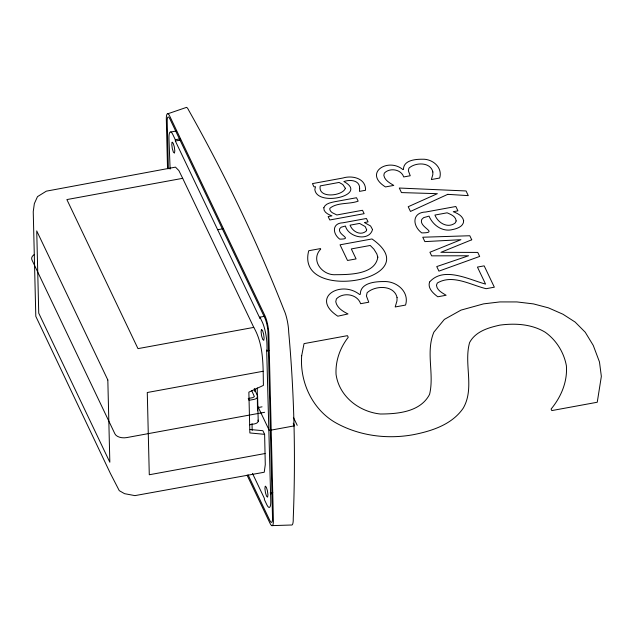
<?xml version="1.0" encoding="UTF-8"?>
<svg xmlns="http://www.w3.org/2000/svg" width="633" height="633" viewBox="0 0 633 633"><rect width="100%" height="100%" fill="white"/><g stroke="black" fill="none" stroke-linecap="round" stroke-linejoin="round"><path stroke-width="0.95" d="M257.489 410.833L257.251 387.91M167.935 113.742L186.545 107.365A15.991 3.307 79.6 0 1 188.666 110.189A3825.1 2275.255 -1.4 0 1 284.043 310.146A15.991 3.307 79.6 0 1 288.695 332.088A2137.918 1660.794 -25.5 0 1 293.245 518.427A15.991 3.307 79.6 0 1 291.354 525.01L271.794 525.635M170.855 132.004L176.393 130.991M170.119 169.106L168.956 138.587A15.991 3.307 79.6 0 1 172.983 134.829L175.325 139.735L179.938 138.888M175.325 139.735L175.357 141.024L179.748 140.217M182.684 178.332L66.876 199.577L137.978 348.633L253.778 327.396C263.921 345.009 262.964 365.763 263.423 385.378L248.864 392.144L249.861 432.948L264.618 434.341L265.282 464.614L264.238 472.242L134.932 495.623L124.527 493.669L119.265 490.646L110.395 473.437L35.804 316.342L33.24 211.667L34.348 203.612L37.489 196.641L46.328 191.158L175.491 167.136L178.886 170.601L182.684 178.332L253.778 327.396M217.665 229.732L222.943 228.766M175.357 141.024L259.981 318.439L259.949 317.157L264.562 316.31M252.464 473.389L264.372 498.353L264.404 499.635L266.746 504.548A15.991 3.307 79.6 0 0 270.766 500.782L266.675 350.033L267.102 350.943L268.954 350.603M263.075 371.27L147.275 392.515L149.285 474.758L265.085 453.521M248.199 398.489L252.781 397.651L254.379 396.622L251.744 390.672M258.359 407.517L262.038 406.837M264.641 412.289L126.735 437.585A9.598 5.705 -1.4 0 1 114.897 433.827L32.006 260.044A9.598 5.705 -1.4 0 1 34.372 254.474M249.663 424.783L254.545 423.888A5.08 3.023 -1.4 0 0 258.058 420.106M270.164 492.933L272.799 492.45M270.6 493.843L272.443 493.503M250.098 429.498L262.885 430.701L264.618 434.341M259.949 317.157L262.284 322.062A15.991 3.307 79.6 0 1 266.936 344.004L267.102 350.943M293.388 417.329L297.209 425.329M293.229 423.16L294.503 425.827L269.294 430.448L257.504 405.729M254.221 388.836L257.457 395.625A5.08 3.023 -1.4 0 1 253.952 399.407L249.062 400.301L248.484 399.091M248.096 474.9L269.808 520.429A10.682 2.208 79.6 0 0 272.522 517.889L268.004 332.816A10.682 2.208 79.6 0 0 264.863 318.003L169.913 118.949A10.682 2.208 79.6 0 0 167.199 121.481L168.354 168.734M247.044 475.138L269.99 523.238A13.57 2.809 79.6 0 0 273.401 520.049L268.859 334.295A13.57 2.809 79.6 0 0 264.918 315.677L169.739 116.132A13.57 2.809 79.6 0 0 166.329 119.328L167.531 168.726M257.615 396.796L258.217 421.277M254.822 388.709L254.893 391.598M252.013 423.556L252.187 430.448M301.688 355.722C299.638 382.419 312.765 410.255 336.637 423.287C359.884 435.947 387.333 439.413 413.246 434.705C431.848 431.057 451.986 424.577 463.221 408.182C474.908 387.966 463.593 363.999 469.591 342.572C475.557 331.375 488.36 327.696 499.88 325.125C515.262 323.083 531.649 324.041 545.211 332.23C556.304 340.079 563.971 352.454 566.393 365.803C567.564 381.77 561.123 396.923 551.082 409.068L551.802 410.588L597.251 402.248L601.35 376.374L599.467 361.926L593.263 345.428L585.232 332.23L575.16 322.086L562.935 314.221L548.447 307.86L533.508 303.911L516.916 301.933L499.88 301.925L483.565 303.872L461.03 310.099L444.35 319.42L433.874 332.143C425.487 352.225 434.507 373.866 429.578 394.367C420.454 411.964 397.928 413.966 380.283 414.006C358.903 411.719 339.106 396.329 336.044 374.332C335.371 360.881 340 347.841 348.245 337.286L347.47 335.664L304.038 343.624L301.688 355.722M323.819 207.759C323.36 212.324 328.416 214.555 331.969 215.869L328.147 216.565L329.777 219.983L364.141 213.677L362.511 210.267L336.859 214.967L332.594 212.878A10.247 6.101 -1.4 0 1 329.801 209.278L329.848 208.312C337.239 202.085 349.4 204.475 358.159 201.144L356.529 197.725L334.232 201.816C330.434 202.71 325.291 203.557 323.819 207.759M397.057 297.502L396.978 300.865L395.19 306.965L405.555 305.066C409.686 291.702 396.408 280.91 383.899 281.566C375.171 281.511 360.217 282.801 360.288 294.4L359.599 294.527C340.965 279.58 309.648 297.747 337.816 316.191L348.015 313.944C342.817 311.404 336.938 307.844 335.767 301.704L336.376 298.942C343.086 291.853 357.4 293.989 360.612 303.713L368.77 302.218L366.436 296.038L367.093 292.77C374.997 285.317 394.09 284.723 397.057 297.502M432.869 171.978L432.806 174.668L431.374 179.55L439.666 178.031C442.973 167.334 432.347 158.709 422.338 159.231C415.359 159.184 403.395 160.212 403.45 169.502L402.897 169.597C388.282 157.229 362.891 172.817 385.473 186.933L393.773 185.414C389.865 183.008 384.698 180.46 383.835 175.341L384.326 173.133C389.691 167.46 401.14 169.169 403.712 176.947L410.239 175.752L408.372 170.807L408.902 168.196C415.224 162.23 430.495 161.755 432.869 171.978M359.639 188.389L359.489 191.38L365.518 190.272C366.127 178.269 352.122 175.104 342.888 178.023L312.433 183.61L313.968 186.822L315.535 186.751L314.838 189.402C316.666 207.363 369.332 195.154 343.869 181.56C349.804 179.384 359.876 180.017 359.639 188.389M372.528 229.55C369.126 241.909 348.253 237.351 345.436 226.021L341.227 227.192L339.794 228.56C336.978 234.875 353.894 239.045 339.723 239.139C332.278 233.537 332.056 223.085 342.928 222.784L366.428 218.48L368.05 221.874L364.386 222.547L370.59 226.005L372.528 229.55M463.649 220.648C463.862 226.203 457.469 228.576 452.959 229.47C442.681 232.311 432.98 225.395 429.032 216.13L423.651 217.625L421.815 219.374C418.215 227.445 439.84 232.778 421.72 232.897C412.21 225.744 411.925 212.387 425.819 212L455.847 206.493L457.92 210.836L453.244 211.691C457.54 213.384 462.525 215.711 463.649 220.648M377.83 257.14C375.195 274.572 349.456 274.603 335.806 274.698C322.371 275.735 310.051 260.203 320.717 249.086L320.48 248.587L308.738 250.739C294.733 303.824 430.305 279.691 371.99 238.95L340.048 244.813L347.525 260.479L356.078 258.913L351.315 248.927L370.234 245.462L373.937 249.196L376.841 253.936L377.83 257.14M345.373 188.302C342.857 196.032 317.513 199.071 320.243 185.888L339.098 182.431L342.801 184.512L345.373 188.302M172.144 142.251L171.78 144.498L172.303 148.613L173.402 152.181L174.447 153.107L174.811 150.86L174.289 146.745L173.181 143.185L172.144 142.251M261.453 329.484L261.081 331.732L261.603 335.846L262.711 339.415L263.755 340.34L264.119 338.093L263.597 333.979L262.489 330.418L261.453 329.484M265.282 486.263L264.918 488.51L265.441 492.624L266.54 496.193L267.585 497.127L267.949 494.879L267.427 490.765L266.319 487.196L265.282 486.263M429.57 282.049C427.41 288.26 433.368 293.475 437.783 296.782L446.123 295.255C442.293 292.897 436.92 290.381 436.454 285.206L437.332 283.006C452.555 273.939 470.778 285.008 486.128 288.695L494.341 287.192L484.166 265.852L477.44 267.086L485.551 284.082C469.188 279.683 443.614 265.987 429.57 282.049M366.665 229.787L366.111 231.203C360.272 236.038 352.454 231.425 350.057 225.174L359.591 223.425L365.217 226.567L366.665 229.787M456.148 220.941L455.444 222.753C447.982 228.932 437.989 223.038 434.926 215.054L447.112 212.815C450.791 214.413 455.792 216.241 456.148 220.941M447.745 194.347L410.461 211.438L408.214 206.722L437.34 193.682L401.464 192.582L399.296 188.033L466.054 190.96L468.278 195.629L447.745 194.347M471.727 239.78L440.908 252.33L477.757 252.417L479.672 256.428L438.93 271.122L436.754 266.572L468.578 255.764L431.643 255.851L429.926 252.251L460.919 239.693L424.854 241.616L422.757 237.225L469.805 235.745L471.727 239.78M107.824 379.982L36.73 230.918L38.74 313.169L109.833 462.225L107.824 379.982"/></g></svg>
